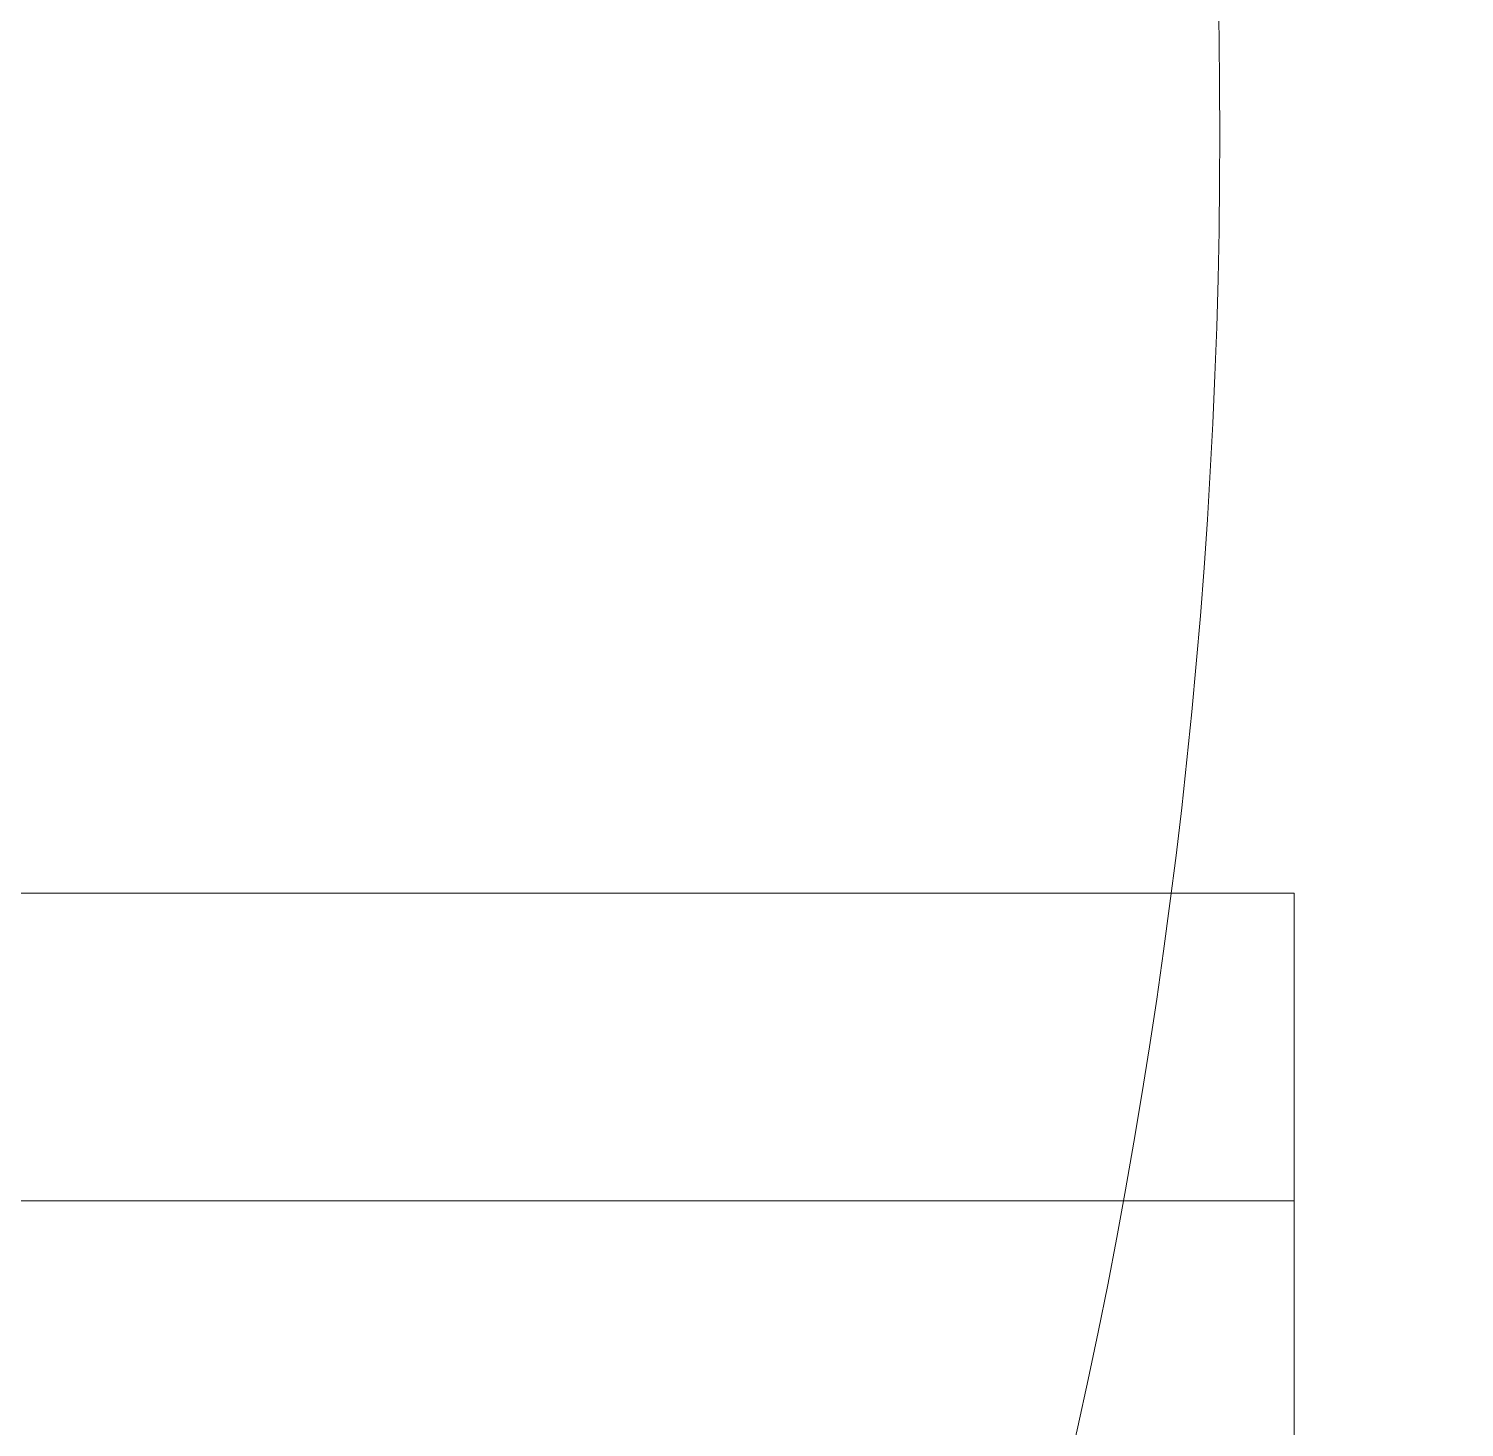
# Model space of a CAD drawing. Header units: millimetres. Extents: x -23600 to 58751, y -29611 to 36794.
# Drawn here: x 3736.7 to 3809, y -15065.6 to -14995.1 of the extents above; entities that cross this region are included whole.
import ezdxf

# ---------------------------------------------------------------- set-up
doc = ezdxf.new("R2010")
doc.units = ezdxf.units.MM
for name, color, linetype, lineweight in [('A-DOOR-IDEN', 31, 'Continuous', 9), ('A-WALL', 113, 'Continuous', 9), ('A-WALL-PATT', 111, 'Continuous', 25)]:
    doc.layers.add(name, color=color, linetype=linetype, lineweight=lineweight)
pattern_1 = [(0, (0, 0), (812.8, 203.2), [33.528, -576.072, 33.528, -576.072, -3251.2]), (0, (0, 0), (812.8, 203.2), [-1219.2, 33.528, -1185.672, 33.528, -576.072, -1422.4]), (0, (0, 0), (812.8, 203.2), [-3048, 33.528, -372.872, 33.528, -982.4719999999999]), (120, (304.8, 101.6), (-582.3763620489977, 602.3054481959917), [33.52799999999999, -576.0719999999999, 33.52799999999999, -576.0719999999999, -3251.199999999999]), (120, (304.8, 101.6), (-582.3763620489977, 602.3054481959917), [-1219.2, 33.52799999999999, -1185.672, 33.52799999999999, -576.0719999999999, -1422.4]), (120, (304.8, 101.6), (-582.3763620489977, 602.3054481959917), [-3048, 33.52799999999999, -372.8719999999999, 33.52799999999999, -982.4719999999999]), (240, (406.4, 508), (-230.4236379510019, -805.5054481959917), [33.528, -576.072, 33.528, -576.072, -3251.2]), (240, (406.4, 508), (-230.4236379510019, -805.5054481959917), [-1219.2, 33.528, -1185.672, 33.528, -576.072, -1422.4]), (240, (406.4, 508), (-230.4236379510019, -805.5054481959917), [-3048, 33.528, -372.872, 33.528, -982.4719999999999])]

# ---------------------------------------------------------------- blocks, each defined once
blk = doc.blocks.new('M_Door Tag - M_Door Tag-1233-01 - Entry Level')
at = {"layer": 'A-DOOR-IDEN'}
blk.add_arc((2.999999999999972, 1e-13), 3.000000000000015, 270.0000000000001, 90.0000000000004, dxfattribs=at)

msp = doc.modelspace()

# ---------------------------------------------------------------- hatches: boundary and pattern name
at = {"layer": 'A-WALL-PATT', "lineweight": 9}
h = msp.add_hatch(dxfattribs=at)
h.set_pattern_fill('FP_2', color=256, style=0, pattern_type=2)
h.set_pattern_definition(pattern_1)
h.paths.add_polyline_path([(7190.751072374886, -15054.16138151707), (7190.75107237489, -15038.66138151707), (4969.200560657035, -15038.66138151706), (4969.200560657035, -15054.16138151706), (6732.408264292622, -15054.16138151707)], flags=0)
h.paths.add_polyline_path([(3654.200560657017, -15054.16138151706), (3800.450560657023, -15054.16138151706), (3800.450560657023, -15038.66138151706), (3654.200560657017, -15038.66138151706)], flags=0)
h.paths.add_polyline_path([(3892.450560657024, -15054.16138151706), (4054.200560657029, -15054.16138151706), (4054.200560657029, -15038.66138151706), (3892.450560657024, -15038.66138151706)], flags=0)
h.paths.add_polyline_path([(2739.200560657021, -15054.16138151706), (2739.200560657021, -15038.66138151706), (1454.200560657019, -15038.66138151705), (1454.200560657019, -15054.16138151705)], flags=0)
h = msp.add_hatch(dxfattribs=at)
h.set_pattern_fill('FP_2', color=256, style=0, pattern_type=2)
h.set_pattern_definition(pattern_1)
h.paths.add_polyline_path([(7175.25107237489, -15069.66138151707), (7190.75107237489, -15069.66138151707), (7190.75107237489, -15054.16138151707), (4969.200560657035, -15054.16138151706), (4969.200560657035, -15069.66138151706), (6732.408264292622, -15069.66138151707)], flags=0)
h.paths.add_polyline_path([(2739.200560657021, -15069.66138151706), (2739.200560657021, -15054.16138151706), (1454.200560657019, -15054.16138151705), (1454.200560657019, -15069.66138151705)], flags=0)
h.paths.add_polyline_path([(3654.200560657017, -15069.66138151706), (3800.450560657023, -15069.66138151706), (3800.450560657023, -15054.16138151706), (3654.200560657017, -15054.16138151706)], flags=0)
h.paths.add_polyline_path([(3907.950560657024, -15069.66138151706), (4054.200560657029, -15069.66138151706), (4054.200560657029, -15054.16138151706), (3907.950560657024, -15054.16138151706)], flags=0)

# ---------------------------------------------------------------- linework, layer by layer
at = {"layer": 'A-WALL'}
for p, q in [((3800.45056065702, -15038.66138151703), (3654.200560657014, -15038.66138151703)), ((3800.45056065702, -15038.66138151703), (3800.450560657015, -17369.16138151703)), ((3800.45056065702, -15054.16138151703), (3654.200560657014, -15054.16138151703))]:
    msp.add_line(p, q, dxfattribs=at)

# ---------------------------------------------------------------- block references
at = {"layer": 'A-DOOR-IDEN', "xscale": 99.99999999999991, "yscale": 99.99999999999991, "zscale": 99.99999999999991}
msp.add_blockref('M_Door Tag - M_Door Tag-1233-01 - Entry Level', (3196.700560657015, -15000.41138151702), dxfattribs=at)

doc.saveas('drawing.dxf')
